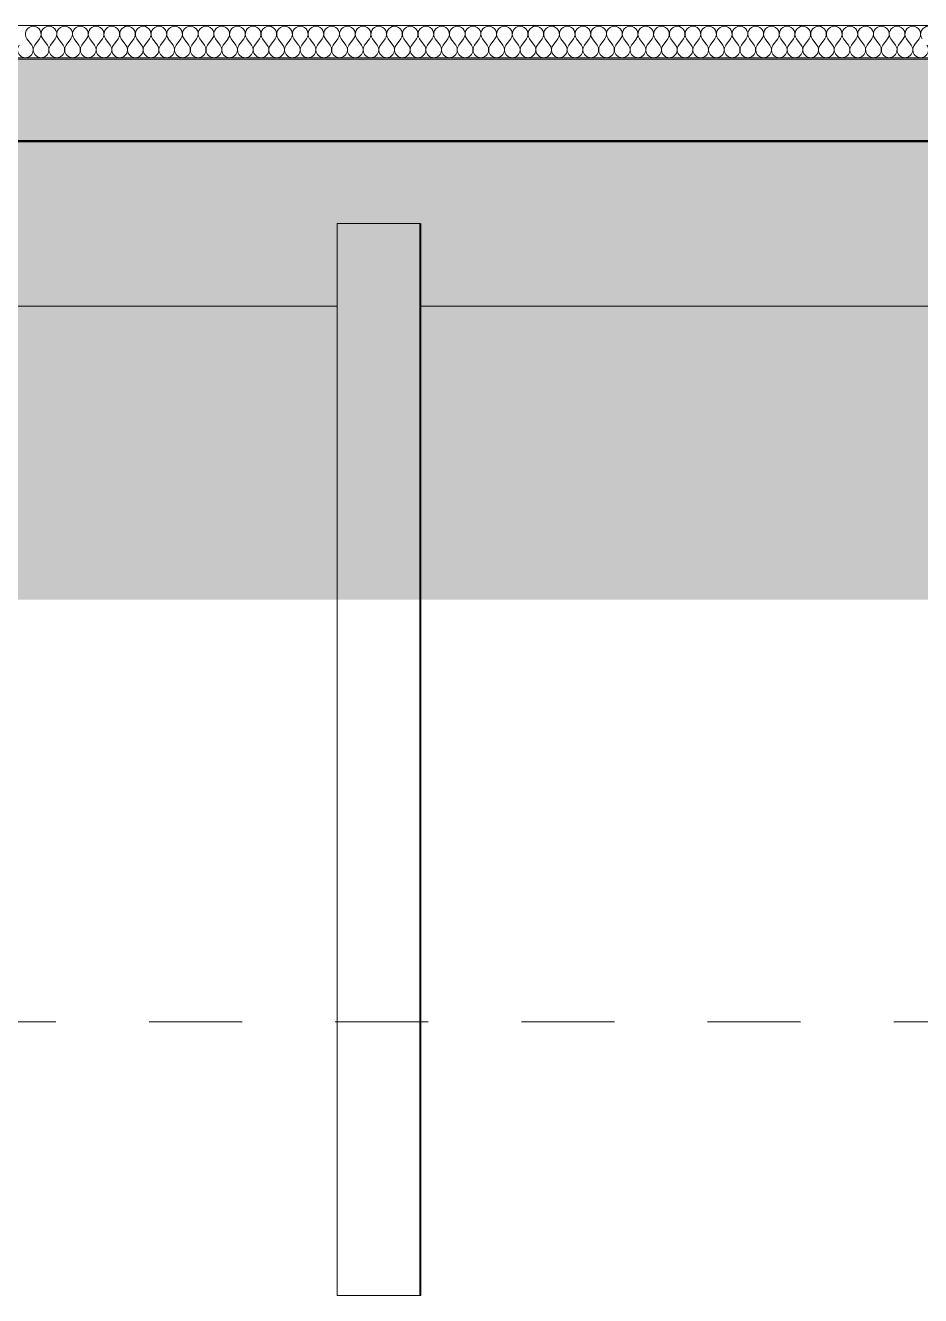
# Model space of a CAD drawing. Header units: millimetres. Extents: x -48147 to 1422273, y -494195 to 18123.
# Drawn here: x 1372145 to 1374860, y -493125 to -489274 of the extents above; entities that cross this region are included whole.
import ezdxf

# ---------------------------------------------------------------- set-up
doc = ezdxf.new("R2010")
doc.units = ezdxf.units.MM
doc.header["$MEASUREMENT"] = 0
doc.linetypes.add('Dashed', pattern=[2822.222233, 1411.111116, -1411.111116])
doc.linetypes.add('Wipeout_Contour', pattern=[1000, 0, -1000])
for name, color, linetype, lineweight, true_color in [('0_Pen_No__105', 7, 'Continuous', 15, 0xa6a6a6), ('A-230-M_FLOOR.IFC Import_Pen_No__109', 7, 'Continuous', 15, 0xa6a6a6), ('A-230-M_FLOOR.IFC Import_Pen_No__29', 7, 'Continuous', 50, 0x2a2a2a), ('HATCHING_Pen_No__145', 7, 'Continuous', 0, 0xa6a6a6), ('New_A-20-M_Floor_Slab_Pen_No__107', 7, 'Continuous', 15, 0xa6a6a6), ('New_A-20-M_Floor_Slab_Pen_No__162', 7, 'Continuous', 0, 0xe47200)]:
    doc.layers.add(name, color=color, linetype=linetype, lineweight=lineweight, true_color=true_color)
for name, color, linetype in [('A-230-M_FLOOR.IFC Import', 7, 'Continuous'), ('New_A-20-M_Floor_Slab', 7, 'Continuous'), ('S-160-M_FOUND.IFC Import', 7, 'Continuous'), ('S-280-M_STRUCT_FRAME.IFC Import', 7, 'Continuous')]:
    doc.layers.add(name, color=color, linetype=linetype)
for name, color, linetype, lineweight in [('A-230-M_FLOOR.IFC Import_Pen_No__4', 7, 'Continuous', 20), ('New_A-20-M_Floor_Slab_Pen_No__1', 7, 'Continuous', 13), ('S-160-M_FOUND.IFC Import_Pen_No__1', 7, 'Continuous', 13), ('S-160-M_FOUND.IFC Import_Pen_No__4', 7, 'Continuous', 20)]:
    doc.layers.add(name, color=color, linetype=linetype, lineweight=lineweight)

# ---------------------------------------------------------------- blocks, each defined once
blk = doc.blocks.new('*X511', base_point=(1383917.5, -489195))
at = {"layer": 'New_A-20-M_Floor_Slab_Pen_No__107', "linetype": 'Continuous'}
for p, q in [((1372164.5, -489334.1), (1372150.2, -489315)), ((1372174, -489334.1), (1372188.3, -489315)), ((1372212.1, -489334.1), (1372197.9, -489315)), ((1372221.7, -489334.1), (1372235.9, -489315)), ((1372259.8, -489334.1), (1372245.5, -489315)), ((1372269.3, -489334.1), (1372283.6, -489315)), ((1372307.4, -489334.1), (1372293.1, -489315)), ((1372316.9, -489334.1), (1372331.2, -489315)), ((1372355, -489334.1), (1372340.7, -489315)), ((1372364.5, -489334.1), (1372378.8, -489315)), ((1372402.6, -489334.1), (1372388.3, -489315)), ((1372412.1, -489334.1), (1372426.4, -489315)), ((1372450.2, -489334.1), (1372435.9, -489315)), ((1372459.8, -489334.1), (1372474, -489315)), ((1372497.9, -489334.1), (1372483.6, -489315)), ((1372507.4, -489334.1), (1372521.7, -489315)), ((1372545.5, -489334.1), (1372531.2, -489315)), ((1372555, -489334.1), (1372569.3, -489315)), ((1372593.1, -489334.1), (1372578.8, -489315)), ((1372602.6, -489334.1), (1372616.9, -489315)), ((1372640.7, -489334.1), (1372626.4, -489315)), ((1372650.2, -489334.1), (1372664.5, -489315)), ((1372688.3, -489334.1), (1372674, -489315)), ((1372697.9, -489334.1), (1372712.1, -489315)), ((1372735.9, -489334.1), (1372721.7, -489315)), ((1372745.5, -489334.1), (1372759.8, -489315)), ((1372783.6, -489334.1), (1372769.3, -489315)), ((1372793.1, -489334.1), (1372807.4, -489315)), ((1372831.2, -489334.1), (1372816.9, -489315)), ((1372840.7, -489334.1), (1372855, -489315)), ((1372878.8, -489334.1), (1372864.5, -489315)), ((1372888.3, -489334.1), (1372902.6, -489315)), ((1372926.4, -489334.1), (1372912.1, -489315)), ((1372935.9, -489334.1), (1372950.2, -489315)), ((1372974, -489334.1), (1372959.8, -489315)), ((1372983.6, -489334.1), (1372997.9, -489315)), ((1373021.7, -489334.1), (1373007.4, -489315)), ((1373031.2, -489334.1), (1373045.5, -489315)), ((1373069.3, -489334.1), (1373055, -489315)), ((1373078.8, -489334.1), (1373093.1, -489315)), ((1373116.9, -489334.1), (1373102.6, -489315)), ((1373126.4, -489334.1), (1373140.7, -489315)), ((1373164.5, -489334.1), (1373150.2, -489315)), ((1373174, -489334.1), (1373188.3, -489315)), ((1373212.1, -489334.1), (1373197.9, -489315)), ((1373221.7, -489334.1), (1373235.9, -489315)), ((1373259.8, -489334.1), (1373245.5, -489315)), ((1373269.3, -489334.1), (1373283.6, -489315)), ((1373307.4, -489334.1), (1373293.1, -489315)), ((1373316.9, -489334.1), (1373331.2, -489315)), ((1373355, -489334.1), (1373340.7, -489315)), ((1373364.5, -489334.1), (1373378.8, -489315)), ((1373402.6, -489334.1), (1373388.3, -489315)), ((1373412.1, -489334.1), (1373426.4, -489315)), ((1373450.2, -489334.1), (1373435.9, -489315)), ((1373459.8, -489334.1), (1373474, -489315)), ((1373497.9, -489334.1), (1373483.6, -489315)), ((1373507.4, -489334.1), (1373521.7, -489315)), ((1373545.5, -489334.1), (1373531.2, -489315)), ((1373555, -489334.1), (1373569.3, -489315)), ((1373593.1, -489334.1), (1373578.8, -489315)), ((1373602.6, -489334.1), (1373616.9, -489315)), ((1373640.7, -489334.1), (1373626.4, -489315)), ((1373650.2, -489334.1), (1373664.5, -489315)), ((1373688.3, -489334.1), (1373674, -489315)), ((1373697.9, -489334.1), (1373712.1, -489315)), ((1373735.9, -489334.1), (1373721.7, -489315)), ((1373745.5, -489334.1), (1373759.8, -489315)), ((1373783.6, -489334.1), (1373769.3, -489315)), ((1373793.1, -489334.1), (1373807.4, -489315)), ((1373831.2, -489334.1), (1373816.9, -489315)), ((1373840.7, -489334.1), (1373855, -489315)), ((1373878.8, -489334.1), (1373864.5, -489315)), ((1373888.3, -489334.1), (1373902.6, -489315)), ((1373926.4, -489334.1), (1373912.1, -489315)), ((1373935.9, -489334.1), (1373950.2, -489315)), ((1373974, -489334.1), (1373959.8, -489315)), ((1373983.6, -489334.1), (1373997.9, -489315)), ((1374021.7, -489334.1), (1374007.4, -489315)), ((1374031.2, -489334.1), (1374045.5, -489315)), ((1374069.3, -489334.1), (1374055, -489315)), ((1374078.8, -489334.1), (1374093.1, -489315)), ((1374116.9, -489334.1), (1374102.6, -489315)), ((1374126.4, -489334.1), (1374140.7, -489315)), ((1374164.5, -489334.1), (1374150.2, -489315)), ((1374174, -489334.1), (1374188.3, -489315)), ((1374212.1, -489334.1), (1374197.9, -489315)), ((1374221.7, -489334.1), (1374235.9, -489315)), ((1374259.8, -489334.1), (1374245.5, -489315)), ((1374269.3, -489334.1), (1374283.6, -489315)), ((1374307.4, -489334.1), (1374293.1, -489315)), ((1374316.9, -489334.1), (1374331.2, -489315)), ((1374355, -489334.1), (1374340.7, -489315)), ((1374364.5, -489334.1), (1374378.8, -489315)), ((1374402.6, -489334.1), (1374388.3, -489315)), ((1374412.1, -489334.1), (1374426.4, -489315)), ((1374450.2, -489334.1), (1374435.9, -489315)), ((1374459.8, -489334.1), (1374474, -489315)), ((1374497.9, -489334.1), (1374483.6, -489315)), ((1374507.4, -489334.1), (1374521.7, -489315)), ((1374545.5, -489334.1), (1374531.2, -489315)), ((1374555, -489334.1), (1374569.3, -489315)), ((1374593.1, -489334.1), (1374578.8, -489315)), ((1374602.6, -489334.1), (1374616.9, -489315)), ((1374640.7, -489334.1), (1374626.4, -489315)), ((1374650.2, -489334.1), (1374664.5, -489315)), ((1374688.3, -489334.1), (1374674, -489315)), ((1374697.9, -489334.1), (1374712.1, -489315)), ((1374735.9, -489334.1), (1374721.7, -489315)), ((1374745.5, -489334.1), (1374759.8, -489315)), ((1374783.6, -489334.1), (1374769.3, -489315)), ((1374793.1, -489334.1), (1374807.4, -489315)), ((1374831.2, -489334.1), (1374816.9, -489315)), ((1374840.7, -489334.1), (1374855, -489315))]:
    blk.add_line(p, q, dxfattribs=at)
for centre, start, end in [((1372169.3, -489300.7), 90, 216.8699), ((1372169.3, -489300.7), 323.1301, 90), ((1372216.9, -489300.7), 90, 216.8699), ((1372216.9, -489300.7), 323.1301, 90), ((1372264.5, -489300.7), 90, 216.8699), ((1372264.5, -489300.7), 323.1301, 90), ((1372312.1, -489300.7), 90, 216.8699), ((1372312.1, -489300.7), 323.1301, 90), ((1372359.8, -489300.7), 90, 216.8699), ((1372359.8, -489300.7), 323.1301, 90), ((1372407.4, -489300.7), 90, 216.8699), ((1372407.4, -489300.7), 323.1301, 90), ((1372455, -489300.7), 90, 216.8699), ((1372455, -489300.7), 323.1301, 90), ((1372502.6, -489300.7), 90, 216.8699), ((1372502.6, -489300.7), 323.1301, 90), ((1372550.2, -489300.7), 90, 216.8699), ((1372550.2, -489300.7), 323.1301, 90), ((1372597.9, -489300.7), 90, 216.8699), ((1372597.9, -489300.7), 323.1301, 90), ((1372645.5, -489300.7), 90, 216.8699), ((1372645.5, -489300.7), 323.1301, 90), ((1372693.1, -489300.7), 90, 216.8699), ((1372693.1, -489300.7), 323.1301, 90), ((1372740.7, -489300.7), 90, 216.8699), ((1372740.7, -489300.7), 323.1301, 90), ((1372788.3, -489300.7), 90, 216.8699), ((1372788.3, -489300.7), 323.1301, 90), ((1372835.9, -489300.7), 90, 216.8699), ((1372835.9, -489300.7), 323.1301, 90), ((1372883.6, -489300.7), 90, 216.8699), ((1372883.6, -489300.7), 323.1301, 90), ((1372931.2, -489300.7), 90, 216.8699), ((1372931.2, -489300.7), 323.1301, 90), ((1372978.8, -489300.7), 90, 216.8699), ((1372978.8, -489300.7), 323.1301, 90), ((1373026.4, -489300.7), 90, 216.8699), ((1373026.4, -489300.7), 323.1301, 90), ((1373074, -489300.7), 90, 216.8699), ((1373074, -489300.7), 323.1301, 90), ((1373121.7, -489300.7), 90, 216.8699), ((1373121.7, -489300.7), 323.1301, 90), ((1373169.3, -489300.7), 90, 216.8699), ((1373169.3, -489300.7), 323.1301, 90), ((1373216.9, -489300.7), 90, 216.8699), ((1373216.9, -489300.7), 323.1301, 90), ((1373264.5, -489300.7), 90, 216.8699), ((1373264.5, -489300.7), 323.1301, 90), ((1373312.1, -489300.7), 90, 216.8699), ((1373312.1, -489300.7), 323.1301, 90), ((1373359.8, -489300.7), 90, 216.8699), ((1373359.8, -489300.7), 323.1301, 90), ((1373407.4, -489300.7), 90, 216.8699), ((1373407.4, -489300.7), 323.1301, 90), ((1373455, -489300.7), 90, 216.8699), ((1373455, -489300.7), 323.1301, 90), ((1373502.6, -489300.7), 90, 216.8699), ((1373502.6, -489300.7), 323.1301, 90), ((1373550.2, -489300.7), 90, 216.8699), ((1373550.2, -489300.7), 323.1301, 90), ((1373597.9, -489300.7), 90, 216.8699), ((1373597.9, -489300.7), 323.1301, 90), ((1373645.5, -489300.7), 90, 216.8699), ((1373645.5, -489300.7), 323.1301, 90), ((1373693.1, -489300.7), 90, 216.8699), ((1373693.1, -489300.7), 323.1301, 90), ((1373740.7, -489300.7), 90, 216.8699), ((1373740.7, -489300.7), 323.1301, 90), ((1373788.3, -489300.7), 90, 216.8699), ((1373788.3, -489300.7), 323.1301, 90), ((1373835.9, -489300.7), 90, 216.8699), ((1373835.9, -489300.7), 323.1301, 90), ((1373883.6, -489300.7), 90, 216.8699), ((1373883.6, -489300.7), 323.1301, 90), ((1373931.2, -489300.7), 90, 216.8699), ((1373931.2, -489300.7), 323.1301, 90), ((1373978.8, -489300.7), 90, 216.8699), ((1373978.8, -489300.7), 323.1301, 90), ((1374026.4, -489300.7), 90, 216.8699), ((1374026.4, -489300.7), 323.1301, 90), ((1374074, -489300.7), 90, 216.8699), ((1374074, -489300.7), 323.1301, 90), ((1374121.7, -489300.7), 90, 216.8699), ((1374121.7, -489300.7), 323.1301, 90), ((1374169.3, -489300.7), 90, 216.8699), ((1374169.3, -489300.7), 323.1301, 90), ((1374216.9, -489300.7), 90, 216.8699), ((1374216.9, -489300.7), 323.1301, 90), ((1374264.5, -489300.7), 90, 216.8699), ((1374264.5, -489300.7), 323.1301, 90), ((1374312.1, -489300.7), 90, 216.8699), ((1374312.1, -489300.7), 323.1301, 90), ((1374359.8, -489300.7), 90, 216.8699), ((1374359.8, -489300.7), 323.1301, 90), ((1374407.4, -489300.7), 90, 216.8699), ((1374407.4, -489300.7), 323.1301, 90), ((1374455, -489300.7), 90, 216.8699), ((1374455, -489300.7), 323.1301, 90), ((1374502.6, -489300.7), 90, 216.8699), ((1374502.6, -489300.7), 323.1301, 90), ((1374550.2, -489300.7), 90, 216.8699), ((1374550.2, -489300.7), 323.1301, 90), ((1374597.9, -489300.7), 90, 216.8699), ((1374597.9, -489300.7), 323.1301, 90), ((1374645.5, -489300.7), 90, 216.8699), ((1374645.5, -489300.7), 323.1301, 90), ((1374693.1, -489300.7), 90, 216.8699), ((1374693.1, -489300.7), 323.1301, 90), ((1374740.7, -489300.7), 90, 216.8699), ((1374740.7, -489300.7), 323.1301, 90), ((1374788.3, -489300.7), 90, 216.8699), ((1374788.3, -489300.7), 323.1301, 90), ((1374835.9, -489300.7), 90, 216.8699), ((1374835.9, -489300.7), 323.1301, 90), ((1374883.6, -489300.7), 90, 216.8699), ((1372145.5, -489348.3), 143.1301, 36.8699), ((1372193.1, -489348.3), 143.1301, 36.8699), ((1372240.7, -489348.3), 143.1301, 36.8699), ((1372288.3, -489348.3), 143.1301, 36.8699), ((1372335.9, -489348.3), 143.1301, 36.8699), ((1372383.6, -489348.3), 143.1301, 36.8699), ((1372431.2, -489348.3), 143.1301, 36.8699), ((1372478.8, -489348.3), 143.1301, 36.8699), ((1372526.4, -489348.3), 143.1301, 36.8699), ((1372574, -489348.3), 143.1301, 36.8699), ((1372621.7, -489348.3), 143.1301, 36.8699), ((1372669.3, -489348.3), 143.1301, 36.8699), ((1372716.9, -489348.3), 143.1301, 36.8699), ((1372764.5, -489348.3), 143.1301, 36.8699), ((1372812.1, -489348.3), 143.1301, 36.8699), ((1372859.8, -489348.3), 143.1301, 36.8699), ((1372907.4, -489348.3), 143.1301, 36.8699), ((1372955, -489348.3), 143.1301, 36.8699), ((1373002.6, -489348.3), 143.1301, 36.8699), ((1373050.2, -489348.3), 143.1301, 36.8699), ((1373097.9, -489348.3), 143.1301, 36.8699), ((1373145.5, -489348.3), 143.1301, 36.8699), ((1373193.1, -489348.3), 143.1301, 36.8699), ((1373240.7, -489348.3), 143.1301, 36.8699), ((1373288.3, -489348.3), 143.1301, 36.8699), ((1373335.9, -489348.3), 143.1301, 36.8699), ((1373383.6, -489348.3), 143.1301, 36.8699), ((1373431.2, -489348.3), 143.1301, 36.8699), ((1373478.8, -489348.3), 143.1301, 36.8699), ((1373526.4, -489348.3), 143.1301, 36.8699), ((1373574, -489348.3), 143.1301, 36.8699), ((1373621.7, -489348.3), 143.1301, 36.8699), ((1373669.3, -489348.3), 143.1301, 36.8699), ((1373716.9, -489348.3), 143.1301, 36.8699), ((1373764.5, -489348.3), 143.1301, 36.8699), ((1373812.1, -489348.3), 143.1301, 36.8699), ((1373859.8, -489348.3), 143.1301, 36.8699), ((1373907.4, -489348.3), 143.1301, 36.8699), ((1373955, -489348.3), 143.1301, 36.8699), ((1374002.6, -489348.3), 143.1301, 36.8699), ((1374050.2, -489348.3), 143.1301, 36.8699), ((1374097.9, -489348.3), 143.1301, 36.8699), ((1374145.5, -489348.3), 143.1301, 36.8699), ((1374193.1, -489348.3), 143.1301, 36.8699), ((1374240.7, -489348.3), 143.1301, 36.8699), ((1374288.3, -489348.3), 143.1301, 36.8699), ((1374335.9, -489348.3), 143.1301, 36.8699), ((1374383.6, -489348.3), 143.1301, 36.8699), ((1374431.2, -489348.3), 143.1301, 36.8699), ((1374478.8, -489348.3), 143.1301, 36.8699), ((1374526.4, -489348.3), 143.1301, 36.8699), ((1374574, -489348.3), 143.1301, 36.8699), ((1374621.7, -489348.3), 143.1301, 36.8699), ((1374669.3, -489348.3), 143.1301, 36.8699), ((1374716.9, -489348.3), 143.1301, 36.8699), ((1374764.5, -489348.3), 143.1301, 36.8699), ((1374812.1, -489348.3), 143.1301, 36.8699), ((1374859.8, -489348.3), 143.1301, 36.8699)]:
    blk.add_arc(centre, 23.8, start, end, dxfattribs=at)
blk = doc.blocks.new('Section Elem_491_2', base_point=(1383917.5, -489195))
at = {"layer": 'New_A-20-M_Floor_Slab_Pen_No__162', "linetype": 'Continuous'}
blk.add_hatch(color=256, dxfattribs=at).paths.add_polyline_path([(1362883.6, -489274), (1362883.6, -489274.5), (1383732.9, -489274.5), (1383732.9, -489274)])
at = {"color": 254, "linetype": 'Wipeout_Contour', "lineweight": 0, "ltscale": 5831536.598128235}
blk.add_wipeout([(1362883.6, -489274.5), (1362883.6, -489374.5), (1383732.9, -489374.5), (1383732.9, -489274.5)], dxfattribs=at).dxf.layer = 'New_A-20-M_Floor_Slab'
at = {"layer": 'New_A-20-M_Floor_Slab_Pen_No__1', "linetype": 'Continuous'}
for p, q in [((1383732.9, -489274.5), (1362883.6, -489274.5)), ((1383732.9, -489374.5), (1362883.6, -489374.5))]:
    blk.add_line(p, q, dxfattribs=at)
at = {"layer": 'New_A-20-M_Floor_Slab'}
blk.add_blockref('*X511', (1383917.5, -489195), dxfattribs=at)
blk = doc.blocks.new('Section Elem_596_2', base_point=(1383917.5, -489195))
at = {"color": 254, "linetype": 'Wipeout_Contour', "lineweight": 0, "ltscale": 7284353.406792651}
blk.add_wipeout([(1370588.9, -489625), (1370588.9, -490125), (1373091.2, -490125), (1373091.2, -489875), (1372841.2, -489625)], dxfattribs=at).dxf.layer = 'S-280-M_STRUCT_FRAME.IFC Import'
at = {"color": 254, "linetype": 'Wipeout_Contour', "lineweight": 0, "ltscale": 10213592.32420984}
blk.add_wipeout([(1373594.7, -489625), (1373344.7, -489875), (1373344.7, -490125), (1375035.4, -490125), (1375035.4, -489725), (1375244.3, -489725), (1375244.3, -489625)], dxfattribs=at).dxf.layer = 'S-280-M_STRUCT_FRAME.IFC Import'
blk = doc.blocks.new('Section Elem_797_2', base_point=(1383917.5, -489195))
at = {"color": 254, "linetype": 'Wipeout_Contour', "lineweight": 0, "ltscale": 5834584.882304035}
blk.add_wipeout([(1373344.7, -489875), (1373343.6, -489875), (1373343.6, -493125), (1373344.7, -493125)], dxfattribs=at).dxf.layer = 'S-160-M_FOUND.IFC Import'
at = {"layer": 'S-160-M_FOUND.IFC Import_Pen_No__4', "linetype": 'Continuous'}
blk.add_line((1373344.7, -493125), (1373343.6, -493125), dxfattribs=at)
at = {"color": 254, "linetype": 'Wipeout_Contour', "lineweight": 0, "ltscale": 5832697.68900716}
blk.add_wipeout([(1373343.6, -489875), (1373344.7, -489875), (1373594.7, -489625), (1373593.6, -489625)], dxfattribs=at).dxf.layer = 'S-160-M_FOUND.IFC Import'
at = {"layer": 'S-160-M_FOUND.IFC Import_Pen_No__4', "linetype": 'Continuous'}
for p in [(1373343.6, -489875), (1373344.7, -493125)]:
    blk.add_line(p, (1373344.7, -489875), dxfattribs=at)
blk = doc.blocks.new('Section Elem_800_2', base_point=(1383917.5, -489195))
at = {"color": 254, "linetype": 'Wipeout_Contour', "lineweight": 0, "ltscale": 5834580.495595055}
blk.add_wipeout([(1373343.6, -489875), (1373342.4, -489875), (1373342.4, -493125), (1373343.6, -493125)], dxfattribs=at).dxf.layer = 'S-160-M_FOUND.IFC Import'
at = {"layer": 'S-160-M_FOUND.IFC Import_Pen_No__4', "linetype": 'Continuous'}
blk.add_line((1373343.6, -493125), (1373342.4, -493125), dxfattribs=at)
at = {"color": 254, "linetype": 'Wipeout_Contour', "lineweight": 0, "ltscale": 5832693.300469477}
blk.add_wipeout([(1373342.4, -489875), (1373343.6, -489875), (1373593.6, -489625), (1373592.4, -489625)], dxfattribs=at).dxf.layer = 'S-160-M_FOUND.IFC Import'
at = {"layer": 'S-160-M_FOUND.IFC Import_Pen_No__4', "linetype": 'Continuous'}
for p in [(1373342.4, -489875), (1373343.6, -493125)]:
    blk.add_line(p, (1373343.6, -489875), dxfattribs=at)
blk = doc.blocks.new('Section Elem_803_2', base_point=(1383917.5, -489195))
at = {"color": 254, "linetype": 'Wipeout_Contour', "lineweight": 0, "ltscale": 5834576.10897769}
blk.add_wipeout([(1373342.4, -489875), (1373341.2, -489875), (1373341.2, -493125), (1373342.4, -493125)], dxfattribs=at).dxf.layer = 'S-160-M_FOUND.IFC Import'
at = {"layer": 'S-160-M_FOUND.IFC Import_Pen_No__4', "linetype": 'Continuous'}
blk.add_line((1373342.4, -493125), (1373341.2, -493125), dxfattribs=at)
at = {"color": 254, "linetype": 'Wipeout_Contour', "lineweight": 0, "ltscale": 5832688.911942801}
blk.add_wipeout([(1373341.2, -489875), (1373342.4, -489875), (1373592.4, -489625), (1373591.2, -489625)], dxfattribs=at).dxf.layer = 'S-160-M_FOUND.IFC Import'
at = {"layer": 'S-160-M_FOUND.IFC Import_Pen_No__4', "linetype": 'Continuous'}
for p in [(1373341.2, -489875), (1373342.4, -493125)]:
    blk.add_line(p, (1373342.4, -489875), dxfattribs=at)
blk = doc.blocks.new('Section Elem_807_2', base_point=(1383917.5, -489195))
at = {"color": 254, "linetype": 'Wipeout_Contour', "lineweight": 0, "ltscale": 5834103.16084704}
blk.add_wipeout([(1373341.2, -489875), (1373091.2, -489875), (1373091.2, -493125), (1373341.2, -493125)], dxfattribs=at).dxf.layer = 'S-160-M_FOUND.IFC Import'
at = {"layer": 'S-160-M_FOUND.IFC Import_Pen_No__4', "linetype": 'Continuous'}
blk.add_line((1373341.2, -493125), (1373091.2, -493125), dxfattribs=at)
at = {"color": 254, "linetype": 'Wipeout_Contour', "lineweight": 0, "ltscale": 5831744.813523833}
blk.add_wipeout([(1373091.2, -489875), (1373341.2, -489875), (1373591.2, -489625), (1372841.2, -489625)], dxfattribs=at).dxf.layer = 'S-160-M_FOUND.IFC Import'
at = {"layer": 'S-160-M_FOUND.IFC Import_Pen_No__4', "linetype": 'Continuous'}
for p, q in [((1373091.2, -489875), (1373341.2, -489875)), ((1373091.2, -493125), (1373091.2, -489875)), ((1373341.2, -493125), (1373341.2, -489875))]:
    blk.add_line(p, q, dxfattribs=at)
blk = doc.blocks.new('Section Elem_844_2', base_point=(1383917.5, -489195))
at = {"layer": 'S-160-M_FOUND.IFC Import_Pen_No__1', "linetype": 'Continuous'}
for p, q in [((1370659.6, -490125), (1370659.6, -489625)), ((1375190.7, -489725), (1375190.7, -489625)), ((1371221.7, -490125), (1373091.2, -490125)), ((1373344.7, -490125), (1375002.9, -490125))]:
    blk.add_line(p, q, dxfattribs=at)
blk = doc.blocks.new('Section Elem_845_2', base_point=(1383917.5, -489195))
at = {"color": 254, "linetype": 'Wipeout_Contour', "lineweight": 0, "ltscale": 5830836.216120371}
blk.add_wipeout([(1383491.8, -489625), (1383491.8, -489375), (1362627.7, -489375), (1362627.7, -489625)], dxfattribs=at).dxf.layer = 'A-230-M_FLOOR.IFC Import'
at = {"layer": 'A-230-M_FLOOR.IFC Import_Pen_No__109', "linetype": 'Continuous'}
h = blk.add_hatch(dxfattribs=at)
h.set_pattern_fill('Lightweight_Concrete_0002', color=256, style=0, pattern_type=2)
h.set_pattern_definition([(0, (1383917.5, -489195), (0, 779.423), [48.75, -401.25]), (0, (1384142.5, -488805.3), (0, 779.423), [48.75, -401.25]), (60, (1383917.5, -489195), (-675, 389.711), [48.75, -401.25]), (60, (1384367.5, -489195), (-675, 389.711), [48.75, -401.25]), (120, (1383966.26, -489195), (675, 389.711), [48.75, -401.25]), (120, (1384416.26, -489195), (675, 389.711), [48.75, -401.25]), (0, (1383917.5, -489120.03), (0, 150), [0, -150, 0, -225]), (45, (1383992.5, -489120.03), (-106.066, 106.066), [0, -112.5, 0, -187.5])])
h.paths.add_polyline_path([(1383491.8, -489625), (1383491.8, -489375), (1362627.7, -489375), (1362627.7, -489625)])
at = {"layer": 'A-230-M_FLOOR.IFC Import_Pen_No__29', "linetype": 'Continuous'}
for p, q in [((1383491.8, -489375), (1362881.1, -489375)), ((1375410.4, -489625), (1363271, -489625))]:
    blk.add_line(p, q, dxfattribs=at)
blk = doc.blocks.new('Section Elem_868_2', base_point=(1383917.5, -489195))
at = {"color": 254, "linetype": 'Wipeout_Contour', "lineweight": 0, "ltscale": 5819495.807671594}
blk.add_wipeout([(1370063.6, -489374.5), (1370063.6, -489375), (1370133.9, -489375), (1370133.9, -489374.5)], dxfattribs=at).dxf.layer = 'A-230-M_FLOOR.IFC Import'
at = {"color": 254, "linetype": 'Wipeout_Contour', "lineweight": 0, "ltscale": 5830602.872646039}
blk.add_wipeout([(1370599.1, -489375), (1375494.3, -489375), (1375494.3, -489374.5), (1370599.1, -489374.5)], dxfattribs=at).dxf.layer = 'A-230-M_FLOOR.IFC Import'
at = {"layer": 'A-230-M_FLOOR.IFC Import_Pen_No__4', "linetype": 'Continuous'}
blk.add_line((1375494.3, -489375), (1375494.3, -489374.5), dxfattribs=at)
blk = doc.blocks.new('S-26 Building Section_STORY_MARKER', base_point=(1383917.5, -489195))
at = {"layer": '0_Pen_No__105', "linetype": 'Dashed', "ltscale": 0.2}
blk.add_line((1358409.3, -492295), (1418411.4, -492295), dxfattribs=at)

msp = doc.modelspace()

# ---------------------------------------------------------------- block references
at = {"layer": 'New_A-20-M_Floor_Slab'}
msp.add_blockref('Section Elem_491_2', (1383917.5, -489195), dxfattribs=at)
at = {"layer": 'S-280-M_STRUCT_FRAME.IFC Import'}
msp.add_blockref('Section Elem_596_2', (1383917.5, -489195), dxfattribs=at)

# ---------------------------------------------------------------- next in the draw order: block references
at = {"layer": 'S-160-M_FOUND.IFC Import'}
msp.add_blockref('Section Elem_797_2', (1383917.5, -489195), dxfattribs=at)

# ---------------------------------------------------------------- next in the draw order: block references
msp.add_blockref('Section Elem_800_2', (1383917.5, -489195), dxfattribs=at)

# ---------------------------------------------------------------- next in the draw order: block references
msp.add_blockref('Section Elem_803_2', (1383917.5, -489195), dxfattribs=at)

# ---------------------------------------------------------------- next in the draw order: block references
msp.add_blockref('Section Elem_807_2', (1383917.5, -489195), dxfattribs=at)

# ---------------------------------------------------------------- next in the draw order: block references
msp.add_blockref('Section Elem_844_2', (1383917.5, -489195), dxfattribs=at)

# ---------------------------------------------------------------- next in the draw order: block references
at = {"layer": 'A-230-M_FLOOR.IFC Import'}
msp.add_blockref('Section Elem_845_2', (1383917.5, -489195), dxfattribs=at)

# ---------------------------------------------------------------- next in the draw order: block references
msp.add_blockref('Section Elem_868_2', (1383917.5, -489195), dxfattribs=at)

# ---------------------------------------------------------------- next in the draw order: hatches: boundary and pattern name
at = {"layer": 'HATCHING_Pen_No__145', "linetype": 'Continuous'}
msp.add_hatch(color=256, dxfattribs=at).paths.add_polyline_path([(1418063, -489195), (1405190.9, -489195), (1405190.9, -489695), (1404430.9, -489695), (1404430.9, -489420), (1384003.6, -489420), (1384003.6, -489695), (1383491.8, -489695), (1383491.8, -489625), (1363271, -489625), (1363271, -490125), (1362767, -490125), (1362767, -489625), (1362559.1, -489625), (1362559.1, -489195), (1356736.2, -489195), (1356736.2, -491014.8), (1418063, -491014.8)])

# ---------------------------------------------------------------- next in the draw order: block references
at = {"linetype": 'Continuous', "lineweight": 0}
msp.add_blockref('S-26 Building Section_STORY_MARKER', (1383917.5, -489195), dxfattribs=at)

doc.saveas('drawing.dxf')
